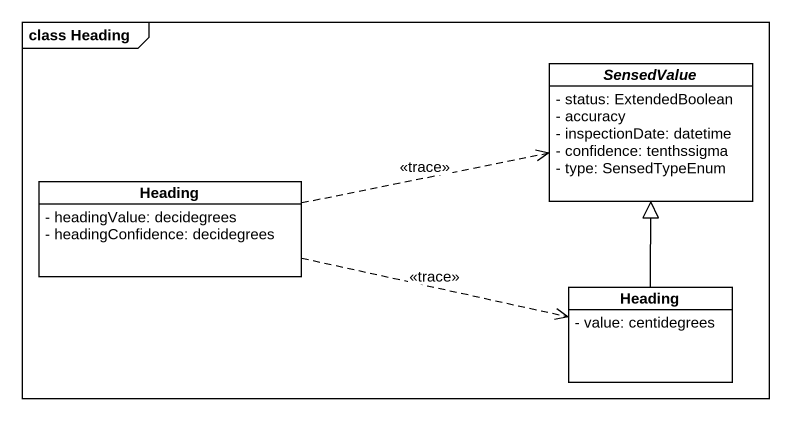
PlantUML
@startuml
mainframe class Heading
hide circle
hide empty members
skinparam classAttributeIconSize 0
abstract class SensedValue {
  - status: ExtendedBoolean
  - accuracy
  - inspectionDate: datetime
  - confidence: tenthssigma
  - type: SensedTypeEnum
}
class Heading {
  - headingValue: decidegrees
  - headingConfidence: decidegrees
}
class "Heading" as Heading_2 {
  - value: centidegrees
}
Heading .right.> SensedValue : <<trace>>
Heading .right.> Heading_2 : <<trace>>
Heading_2 -up-|> SensedValue
@enduml
